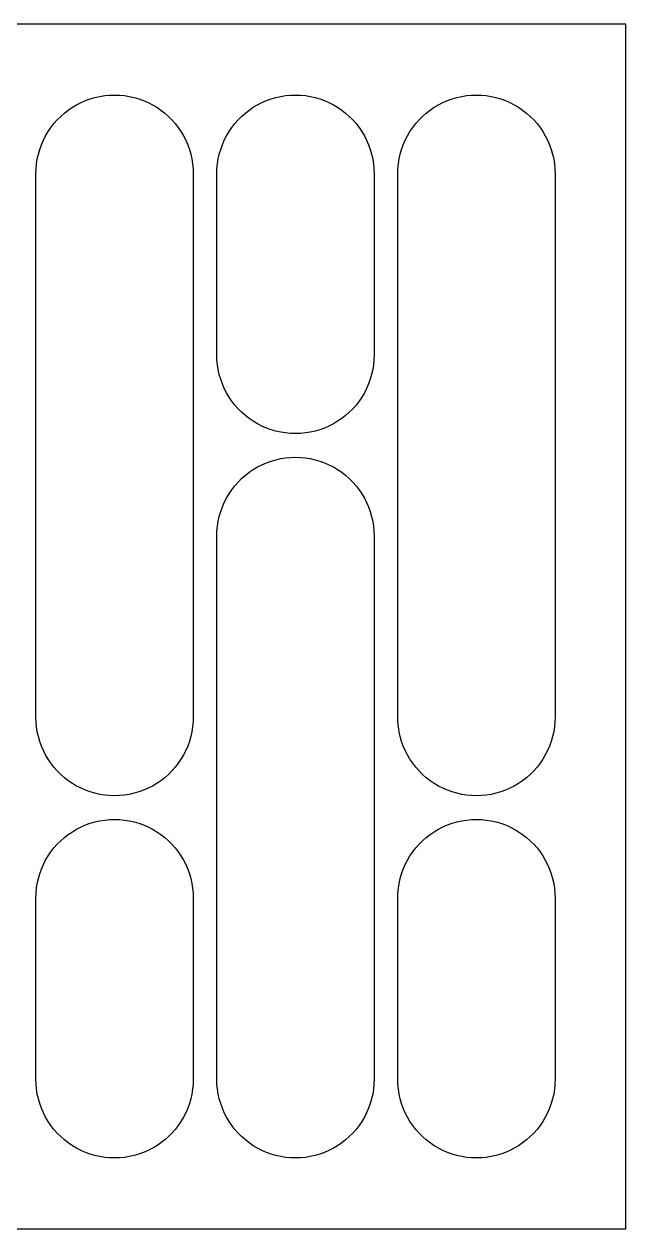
# Model space of a CAD drawing. Header units: metres. Extents: x 0 to 293, y 0 to 255.
# Drawn here: x 165.7 to 293.1, y 0 to 254.8 of the extents above; entities that cross this region are included whole.
import ezdxf

# ---------------------------------------------------------------- set-up
doc = ezdxf.new("R2010")
doc.units = ezdxf.units.M

msp = doc.modelspace()

# ---------------------------------------------------------------- linework, layer by layer
for p, q in [((293.1, 254.8), (0, 254.8)), ((293.1, 0), (293.1, 254.8)), ((181.73, 239.505), (182.763, 239.669)), ((182.763, 239.669), (183.805, 239.767)), ((183.805, 239.767), (184.85, 239.8)), ((184.85, 239.8), (185.895, 239.767)), ((185.895, 239.767), (186.937, 239.669)), ((186.937, 239.669), (187.97, 239.505)), ((220.03, 239.505), (221.063, 239.669)), ((221.063, 239.669), (222.105, 239.767)), ((222.105, 239.767), (223.15, 239.8)), ((223.15, 239.8), (224.195, 239.767)), ((224.195, 239.767), (225.237, 239.669)), ((225.237, 239.669), (226.27, 239.505)), ((258.33, 239.505), (259.363, 239.669)), ((259.363, 239.669), (260.405, 239.767)), ((260.405, 239.767), (261.45, 239.8)), ((261.45, 239.8), (262.495, 239.767)), ((262.495, 239.767), (263.537, 239.669)), ((263.537, 239.669), (264.57, 239.505)), ((175.063, 236.62), (175.928, 237.208)), ((175.928, 237.208), (176.829, 237.741)), ((176.829, 237.741), (177.761, 238.215)), ((177.761, 238.215), (178.721, 238.631)), ((178.721, 238.631), (179.705, 238.985)), ((179.705, 238.985), (180.709, 239.277)), ((180.709, 239.277), (181.73, 239.505)), ((187.97, 239.505), (188.991, 239.277)), ((188.991, 239.277), (189.995, 238.985)), ((189.995, 238.985), (190.979, 238.631)), ((190.979, 238.631), (191.939, 238.215)), ((191.939, 238.215), (192.871, 237.741)), ((192.871, 237.741), (193.772, 237.208)), ((193.772, 237.208), (194.637, 236.62)), ((213.363, 236.62), (214.228, 237.208)), ((214.228, 237.208), (215.129, 237.741)), ((215.129, 237.741), (216.061, 238.215)), ((216.061, 238.215), (217.021, 238.631)), ((217.021, 238.631), (218.005, 238.985)), ((218.005, 238.985), (219.009, 239.277)), ((219.009, 239.277), (220.03, 239.505)), ((226.27, 239.505), (227.291, 239.277)), ((227.291, 239.277), (228.295, 238.985)), ((228.295, 238.985), (229.279, 238.631)), ((229.279, 238.631), (230.239, 238.215)), ((230.239, 238.215), (231.171, 237.741)), ((231.171, 237.741), (232.072, 237.208)), ((232.072, 237.208), (232.937, 236.62)), ((251.663, 236.62), (252.528, 237.208)), ((252.528, 237.208), (253.429, 237.741)), ((253.429, 237.741), (254.361, 238.215)), ((254.361, 238.215), (255.321, 238.631)), ((255.321, 238.631), (256.305, 238.985)), ((256.305, 238.985), (257.309, 239.277)), ((257.309, 239.277), (258.33, 239.505)), ((264.57, 239.505), (265.591, 239.277)), ((265.591, 239.277), (266.595, 238.985)), ((266.595, 238.985), (267.579, 238.631)), ((267.579, 238.631), (268.539, 238.215)), ((268.539, 238.215), (269.471, 237.741)), ((269.471, 237.741), (270.372, 237.208)), ((270.372, 237.208), (271.237, 236.62)), ((172.021, 233.763), (172.713, 234.548)), ((172.713, 234.548), (173.452, 235.287)), ((173.452, 235.287), (174.237, 235.979)), ((174.237, 235.979), (175.063, 236.62)), ((194.637, 236.62), (195.463, 235.979)), ((195.463, 235.979), (196.248, 235.287)), ((196.248, 235.287), (196.987, 234.548)), ((196.987, 234.548), (197.679, 233.763)), ((210.321, 233.763), (211.013, 234.548)), ((211.013, 234.548), (211.752, 235.287)), ((211.752, 235.287), (212.537, 235.979)), ((212.537, 235.979), (213.363, 236.62)), ((232.937, 236.62), (233.763, 235.979)), ((233.763, 235.979), (234.548, 235.287)), ((234.548, 235.287), (235.287, 234.548)), ((235.287, 234.548), (235.979, 233.763)), ((248.621, 233.763), (249.313, 234.548)), ((249.313, 234.548), (250.052, 235.287)), ((250.052, 235.287), (250.837, 235.979)), ((250.837, 235.979), (251.663, 236.62)), ((271.237, 236.62), (272.063, 235.979)), ((272.063, 235.979), (272.848, 235.287)), ((272.848, 235.287), (273.587, 234.548)), ((273.587, 234.548), (274.279, 233.763)), ((170.259, 231.171), (170.792, 232.072)), ((170.792, 232.072), (171.38, 232.937)), ((171.38, 232.937), (172.021, 233.763)), ((197.679, 233.763), (198.32, 232.937)), ((198.32, 232.937), (198.908, 232.072)), ((198.908, 232.072), (199.441, 231.171)), ((208.559, 231.171), (209.092, 232.072)), ((209.092, 232.072), (209.68, 232.937)), ((209.68, 232.937), (210.321, 233.763)), ((235.979, 233.763), (236.62, 232.937)), ((236.62, 232.937), (237.208, 232.072)), ((237.208, 232.072), (237.741, 231.171)), ((246.859, 231.171), (247.392, 232.072)), ((247.392, 232.072), (247.98, 232.937)), ((247.98, 232.937), (248.621, 233.763)), ((274.279, 233.763), (274.92, 232.937)), ((274.92, 232.937), (275.508, 232.072)), ((275.508, 232.072), (276.04, 231.171)), ((169.369, 229.279), (169.785, 230.239)), ((169.785, 230.239), (170.259, 231.171)), ((199.441, 231.171), (199.915, 230.239)), ((199.915, 230.239), (200.331, 229.279)), ((207.669, 229.279), (208.085, 230.239)), ((208.085, 230.239), (208.559, 231.171)), ((237.741, 231.171), (238.215, 230.239)), ((238.215, 230.239), (238.631, 229.279)), ((245.969, 229.279), (246.385, 230.239)), ((246.385, 230.239), (246.859, 231.171)), ((276.04, 231.171), (276.515, 230.239)), ((276.515, 230.239), (276.931, 229.279)), ((168.495, 226.27), (168.723, 227.291)), ((168.723, 227.291), (169.015, 228.295)), ((169.015, 228.295), (169.369, 229.279)), ((200.331, 229.279), (200.685, 228.295)), ((200.685, 228.295), (200.977, 227.291)), ((200.977, 227.291), (201.205, 226.27)), ((206.795, 226.27), (207.023, 227.291)), ((207.023, 227.291), (207.315, 228.295)), ((207.315, 228.295), (207.669, 229.279)), ((238.631, 229.279), (238.985, 228.295)), ((238.985, 228.295), (239.277, 227.291)), ((239.277, 227.291), (239.505, 226.27)), ((245.095, 226.27), (245.323, 227.291)), ((245.323, 227.291), (245.615, 228.295)), ((245.615, 228.295), (245.969, 229.279)), ((276.931, 229.279), (277.285, 228.295)), ((277.285, 228.295), (277.577, 227.291)), ((277.577, 227.291), (277.805, 226.27)), ((168.233, 224.195), (168.331, 225.237)), ((168.331, 225.237), (168.495, 226.27)), ((201.205, 226.27), (201.369, 225.237)), ((201.369, 225.237), (201.467, 224.195)), ((206.533, 224.195), (206.631, 225.237)), ((206.631, 225.237), (206.795, 226.27)), ((239.505, 226.27), (239.669, 225.237)), ((239.669, 225.237), (239.767, 224.195)), ((244.833, 224.195), (244.931, 225.237)), ((244.931, 225.237), (245.095, 226.27)), ((277.805, 226.27), (277.969, 225.237)), ((277.969, 225.237), (278.067, 224.195)), ((168.2, 223.15), (168.233, 224.195)), ((168.2, 108.25), (168.2, 223.15)), ((201.467, 224.195), (201.5, 223.15)), ((201.5, 223.15), (201.5, 108.25)), ((206.5, 223.15), (206.533, 224.195)), ((206.5, 184.85), (206.5, 223.15)), ((239.767, 224.195), (239.8, 223.15)), ((239.8, 223.15), (239.8, 184.85)), ((244.8, 223.15), (244.833, 224.195)), ((244.8, 108.25), (244.8, 223.15)), ((278.067, 224.195), (278.1, 223.15)), ((278.1, 223.15), (278.1, 108.25)), ((206.533, 183.805), (206.5, 184.85)), ((206.631, 182.763), (206.533, 183.805)), ((239.767, 183.805), (239.669, 182.763)), ((239.8, 184.85), (239.767, 183.805)), ((206.795, 181.73), (206.631, 182.763)), ((207.023, 180.709), (206.795, 181.73)), ((239.505, 181.73), (239.277, 180.709)), ((239.669, 182.763), (239.505, 181.73)), ((207.315, 179.705), (207.023, 180.709)), ((207.669, 178.721), (207.315, 179.705)), ((208.085, 177.761), (207.669, 178.721)), ((238.631, 178.721), (238.215, 177.761)), ((238.985, 179.705), (238.631, 178.721)), ((239.277, 180.709), (238.985, 179.705)), ((208.559, 176.829), (208.085, 177.761)), ((209.092, 175.928), (208.559, 176.829)), ((209.68, 175.063), (209.092, 175.928)), ((237.208, 175.928), (236.62, 175.063)), ((237.741, 176.829), (237.208, 175.928)), ((238.215, 177.761), (237.741, 176.829)), ((210.321, 174.237), (209.68, 175.063)), ((211.013, 173.452), (210.321, 174.237)), ((211.752, 172.713), (211.013, 173.452)), ((235.287, 173.452), (234.548, 172.713)), ((235.979, 174.237), (235.287, 173.452)), ((236.62, 175.063), (235.979, 174.237)), ((212.537, 172.021), (211.752, 172.713)), ((213.363, 171.38), (212.537, 172.021)), ((214.228, 170.792), (213.363, 171.38)), ((215.129, 170.259), (214.228, 170.792)), ((232.072, 170.792), (231.171, 170.259)), ((232.937, 171.38), (232.072, 170.792)), ((233.763, 172.021), (232.937, 171.38)), ((234.548, 172.713), (233.763, 172.021)), ((216.061, 169.785), (215.129, 170.259)), ((217.021, 169.369), (216.061, 169.785)), ((218.005, 169.015), (217.021, 169.369)), ((219.009, 168.723), (218.005, 169.015)), ((220.03, 168.495), (219.009, 168.723)), ((221.063, 168.331), (220.03, 168.495)), ((222.105, 168.233), (221.063, 168.331)), ((223.15, 168.2), (222.105, 168.233)), ((224.195, 168.233), (223.15, 168.2)), ((225.237, 168.331), (224.195, 168.233)), ((226.27, 168.495), (225.237, 168.331)), ((227.291, 168.723), (226.27, 168.495)), ((228.295, 169.015), (227.291, 168.723)), ((229.279, 169.369), (228.295, 169.015)), ((230.239, 169.785), (229.279, 169.369)), ((231.171, 170.259), (230.239, 169.785)), ((221.063, 163.069), (222.105, 163.167)), ((222.105, 163.167), (223.15, 163.2)), ((223.15, 163.2), (224.195, 163.167)), ((224.195, 163.167), (225.237, 163.069)), ((213.363, 160.02), (214.228, 160.608)), ((214.228, 160.608), (215.129, 161.141)), ((215.129, 161.141), (216.061, 161.615)), ((216.061, 161.615), (217.021, 162.031)), ((217.021, 162.031), (218.005, 162.385)), ((218.005, 162.385), (219.009, 162.677)), ((219.009, 162.677), (220.03, 162.905)), ((220.03, 162.905), (221.063, 163.069)), ((225.237, 163.069), (226.27, 162.905)), ((226.27, 162.905), (227.291, 162.677)), ((227.291, 162.677), (228.295, 162.385)), ((228.295, 162.385), (229.279, 162.031)), ((229.279, 162.031), (230.239, 161.615)), ((230.239, 161.615), (231.171, 161.141)), ((231.171, 161.141), (232.072, 160.608)), ((232.072, 160.608), (232.937, 160.02)), ((211.013, 157.948), (211.752, 158.687)), ((211.752, 158.687), (212.537, 159.379)), ((212.537, 159.379), (213.363, 160.02)), ((232.937, 160.02), (233.763, 159.379)), ((233.763, 159.379), (234.548, 158.687)), ((234.548, 158.687), (235.287, 157.948)), ((208.559, 154.571), (209.092, 155.472)), ((209.092, 155.472), (209.68, 156.337)), ((209.68, 156.337), (210.321, 157.163)), ((210.321, 157.163), (211.013, 157.948)), ((235.287, 157.948), (235.979, 157.163)), ((235.979, 157.163), (236.62, 156.337)), ((236.62, 156.337), (237.208, 155.472)), ((237.208, 155.472), (237.741, 154.571)), ((207.669, 152.679), (208.085, 153.639)), ((208.085, 153.639), (208.559, 154.571)), ((237.741, 154.571), (238.215, 153.639)), ((238.215, 153.639), (238.631, 152.679)), ((206.795, 149.67), (207.023, 150.691)), ((207.023, 150.691), (207.315, 151.695)), ((207.315, 151.695), (207.669, 152.679)), ((238.631, 152.679), (238.985, 151.695)), ((238.985, 151.695), (239.277, 150.691)), ((239.277, 150.691), (239.505, 149.67)), ((206.533, 147.595), (206.631, 148.637)), ((206.631, 148.637), (206.795, 149.67)), ((239.505, 149.67), (239.669, 148.637)), ((239.669, 148.637), (239.767, 147.595)), ((206.5, 146.55), (206.533, 147.595)), ((206.5, 31.65), (206.5, 146.55)), ((239.767, 147.595), (239.8, 146.55)), ((239.8, 146.55), (239.8, 31.65)), ((168.233, 107.205), (168.2, 108.25)), ((168.331, 106.163), (168.233, 107.205)), ((201.467, 107.205), (201.369, 106.163)), ((201.5, 108.25), (201.467, 107.205)), ((244.833, 107.205), (244.8, 108.25)), ((244.931, 106.163), (244.833, 107.205)), ((278.067, 107.205), (277.969, 106.163)), ((278.1, 108.25), (278.067, 107.205)), ((168.495, 105.13), (168.331, 106.163)), ((168.723, 104.109), (168.495, 105.13)), ((201.205, 105.13), (200.977, 104.109)), ((201.369, 106.163), (201.205, 105.13)), ((245.095, 105.13), (244.931, 106.163)), ((245.323, 104.109), (245.095, 105.13)), ((277.805, 105.13), (277.577, 104.109)), ((277.969, 106.163), (277.805, 105.13)), ((169.015, 103.105), (168.723, 104.109)), ((169.369, 102.121), (169.015, 103.105)), ((169.785, 101.161), (169.369, 102.121)), ((200.331, 102.121), (199.915, 101.161)), ((200.685, 103.105), (200.331, 102.121)), ((200.977, 104.109), (200.685, 103.105)), ((245.615, 103.105), (245.323, 104.109)), ((245.969, 102.121), (245.615, 103.105)), ((246.385, 101.161), (245.969, 102.121)), ((276.931, 102.121), (276.515, 101.161)), ((277.285, 103.105), (276.931, 102.121)), ((277.577, 104.109), (277.285, 103.105)), ((170.259, 100.229), (169.785, 101.161)), ((170.792, 99.3285), (170.259, 100.229)), ((199.441, 100.229), (198.908, 99.3285)), ((199.915, 101.161), (199.441, 100.229)), ((246.859, 100.229), (246.385, 101.161)), ((247.392, 99.3285), (246.859, 100.229)), ((276.04, 100.229), (275.508, 99.3285)), ((276.515, 101.161), (276.04, 100.229)), ((171.38, 98.4634), (170.792, 99.3285)), ((172.021, 97.6369), (171.38, 98.4634)), ((172.713, 96.8523), (172.021, 97.6369)), ((173.452, 96.1127), (172.713, 96.8523)), ((196.987, 96.8523), (196.248, 96.1127)), ((197.679, 97.6369), (196.987, 96.8523)), ((198.32, 98.4634), (197.679, 97.6369)), ((198.908, 99.3285), (198.32, 98.4634)), ((247.98, 98.4634), (247.392, 99.3285)), ((248.621, 97.6369), (247.98, 98.4634)), ((249.313, 96.8523), (248.621, 97.6369)), ((250.052, 96.1127), (249.313, 96.8523)), ((273.587, 96.8523), (272.848, 96.1127)), ((274.279, 97.6369), (273.587, 96.8523)), ((274.92, 98.4634), (274.279, 97.6369)), ((275.508, 99.3285), (274.92, 98.4634)), ((174.237, 95.4209), (173.452, 96.1127)), ((175.063, 94.7799), (174.237, 95.4209)), ((175.928, 94.1919), (175.063, 94.7799)), ((194.637, 94.7799), (193.772, 94.1919)), ((195.463, 95.4209), (194.637, 94.7799)), ((196.248, 96.1127), (195.463, 95.4209)), ((250.837, 95.4209), (250.052, 96.1127)), ((251.663, 94.7799), (250.837, 95.4209)), ((252.528, 94.1919), (251.663, 94.7799)), ((271.237, 94.7799), (270.372, 94.1919)), ((272.063, 95.4209), (271.237, 94.7799)), ((272.848, 96.1127), (272.063, 95.4209)), ((176.829, 93.6595), (175.928, 94.1919)), ((177.761, 93.1846), (176.829, 93.6595)), ((178.721, 92.7692), (177.761, 93.1846)), ((179.705, 92.4149), (178.721, 92.7692)), ((180.709, 92.1231), (179.705, 92.4149)), ((181.73, 91.8949), (180.709, 92.1231)), ((182.763, 91.7313), (181.73, 91.8949)), ((183.805, 91.6329), (182.763, 91.7313)), ((186.937, 91.7313), (185.895, 91.6329)), ((187.97, 91.8949), (186.937, 91.7313)), ((188.991, 92.1231), (187.97, 91.8949)), ((189.995, 92.4149), (188.991, 92.1231)), ((190.979, 92.7692), (189.995, 92.4149)), ((191.939, 93.1846), (190.979, 92.7692)), ((192.871, 93.6595), (191.939, 93.1846)), ((193.772, 94.1919), (192.871, 93.6595)), ((253.429, 93.6595), (252.528, 94.1919)), ((254.361, 93.1846), (253.429, 93.6595)), ((255.321, 92.7692), (254.361, 93.1846)), ((256.305, 92.4149), (255.321, 92.7692)), ((257.309, 92.1231), (256.305, 92.4149)), ((258.33, 91.8949), (257.309, 92.1231)), ((259.363, 91.7313), (258.33, 91.8949)), ((260.405, 91.6329), (259.363, 91.7313)), ((263.537, 91.7313), (262.495, 91.6329)), ((264.57, 91.8949), (263.537, 91.7313)), ((265.591, 92.1231), (264.57, 91.8949)), ((266.595, 92.4149), (265.591, 92.1231)), ((267.579, 92.7692), (266.595, 92.4149)), ((268.539, 93.1846), (267.579, 92.7692)), ((269.471, 93.6595), (268.539, 93.1846)), ((270.372, 94.1919), (269.471, 93.6595)), ((184.85, 91.6), (183.805, 91.6329)), ((185.895, 91.6329), (184.85, 91.6)), ((261.45, 91.6), (260.405, 91.6329)), ((262.495, 91.6329), (261.45, 91.6)), ((175.928, 84.0081), (176.829, 84.5405)), ((176.829, 84.5405), (177.761, 85.0154)), ((177.761, 85.0154), (178.721, 85.4308)), ((178.721, 85.4308), (179.705, 85.7851)), ((179.705, 85.7851), (180.709, 86.0769)), ((180.709, 86.0769), (181.73, 86.3051)), ((181.73, 86.3051), (182.763, 86.4687)), ((182.763, 86.4687), (183.805, 86.5671)), ((183.805, 86.5671), (184.85, 86.6)), ((184.85, 86.6), (185.895, 86.5671)), ((185.895, 86.5671), (186.937, 86.4687)), ((186.937, 86.4687), (187.97, 86.3051)), ((187.97, 86.3051), (188.991, 86.0769)), ((188.991, 86.0769), (189.995, 85.7851)), ((189.995, 85.7851), (190.979, 85.4308)), ((190.979, 85.4308), (191.939, 85.0154)), ((191.939, 85.0154), (192.871, 84.5405)), ((192.871, 84.5405), (193.772, 84.0081)), ((252.528, 84.0081), (253.429, 84.5405)), ((253.429, 84.5405), (254.361, 85.0154)), ((254.361, 85.0154), (255.321, 85.4308)), ((255.321, 85.4308), (256.305, 85.7851)), ((256.305, 85.7851), (257.309, 86.0769)), ((257.309, 86.0769), (258.33, 86.3051)), ((258.33, 86.3051), (259.363, 86.4687)), ((259.363, 86.4687), (260.405, 86.5671)), ((260.405, 86.5671), (261.45, 86.6)), ((261.45, 86.6), (262.495, 86.5671)), ((262.495, 86.5671), (263.537, 86.4687)), ((263.537, 86.4687), (264.57, 86.3051)), ((264.57, 86.3051), (265.591, 86.0769)), ((265.591, 86.0769), (266.595, 85.7851)), ((266.595, 85.7851), (267.579, 85.4308)), ((267.579, 85.4308), (268.539, 85.0154)), ((268.539, 85.0154), (269.471, 84.5405)), ((269.471, 84.5405), (270.372, 84.0081)), ((172.713, 81.3477), (173.452, 82.0873)), ((173.452, 82.0873), (174.237, 82.779)), ((174.237, 82.779), (175.063, 83.4201)), ((175.063, 83.4201), (175.928, 84.0081)), ((193.772, 84.0081), (194.637, 83.4201)), ((194.637, 83.4201), (195.463, 82.779)), ((195.463, 82.779), (196.248, 82.0873)), ((196.248, 82.0873), (196.987, 81.3477)), ((249.313, 81.3477), (250.052, 82.0873)), ((250.052, 82.0873), (250.837, 82.779)), ((250.837, 82.779), (251.663, 83.4201)), ((251.663, 83.4201), (252.528, 84.0081)), ((270.372, 84.0081), (271.237, 83.4201)), ((271.237, 83.4201), (272.063, 82.779)), ((272.063, 82.779), (272.848, 82.0873)), ((272.848, 82.0873), (273.587, 81.3477)), ((170.792, 78.8715), (171.38, 79.7366)), ((171.38, 79.7366), (172.021, 80.5631)), ((172.021, 80.5631), (172.713, 81.3477)), ((196.987, 81.3477), (197.679, 80.5631)), ((197.679, 80.5631), (198.32, 79.7366)), ((198.32, 79.7366), (198.908, 78.8715)), ((247.392, 78.8715), (247.98, 79.7366)), ((247.98, 79.7366), (248.621, 80.5631)), ((248.621, 80.5631), (249.313, 81.3477)), ((273.587, 81.3477), (274.279, 80.5631)), ((274.279, 80.5631), (274.92, 79.7366)), ((274.92, 79.7366), (275.508, 78.8715)), ((169.369, 76.0793), (169.785, 77.0392)), ((169.785, 77.0392), (170.259, 77.9712)), ((170.259, 77.9712), (170.792, 78.8715)), ((198.908, 78.8715), (199.441, 77.9712)), ((199.441, 77.9712), (199.915, 77.0392)), ((199.915, 77.0392), (200.331, 76.0793)), ((245.969, 76.0793), (246.385, 77.0392)), ((246.385, 77.0392), (246.859, 77.9712)), ((246.859, 77.9712), (247.392, 78.8715)), ((275.508, 78.8715), (276.04, 77.9712)), ((276.04, 77.9712), (276.515, 77.0392)), ((276.515, 77.0392), (276.931, 76.0793)), ((168.495, 73.0699), (168.723, 74.0907)), ((168.723, 74.0907), (169.015, 75.0951)), ((169.015, 75.0951), (169.369, 76.0793)), ((200.331, 76.0793), (200.685, 75.0951)), ((200.685, 75.0951), (200.977, 74.0907)), ((200.977, 74.0907), (201.205, 73.0699)), ((245.095, 73.0699), (245.323, 74.0907)), ((245.323, 74.0907), (245.615, 75.0951)), ((245.615, 75.0951), (245.969, 76.0793)), ((276.931, 76.0793), (277.285, 75.0951)), ((277.285, 75.0951), (277.577, 74.0907)), ((277.577, 74.0907), (277.805, 73.0699)), ((168.233, 70.9955), (168.331, 72.0368)), ((168.331, 72.0368), (168.495, 73.0699)), ((201.205, 73.0699), (201.369, 72.0368)), ((201.369, 72.0368), (201.467, 70.9955)), ((244.833, 70.9955), (244.931, 72.0368)), ((244.931, 72.0368), (245.095, 73.0699)), ((277.805, 73.0699), (277.969, 72.0368)), ((277.969, 72.0368), (278.067, 70.9955)), ((168.2, 69.95), (168.233, 70.9955)), ((168.2, 31.65), (168.2, 69.95)), ((201.467, 70.9955), (201.5, 69.95)), ((201.5, 69.95), (201.5, 31.65)), ((244.8, 69.95), (244.833, 70.9955)), ((244.8, 31.65), (244.8, 69.95)), ((278.067, 70.9955), (278.1, 69.95)), ((278.1, 69.95), (278.1, 31.65)), ((168.233, 30.6045), (168.2, 31.65)), ((168.331, 29.5632), (168.233, 30.6045)), ((201.467, 30.6045), (201.369, 29.5632)), ((201.5, 31.65), (201.467, 30.6045)), ((206.533, 30.6045), (206.5, 31.65)), ((206.631, 29.5632), (206.533, 30.6045)), ((239.767, 30.6045), (239.669, 29.5632)), ((239.8, 31.65), (239.767, 30.6045)), ((244.833, 30.6045), (244.8, 31.65)), ((244.931, 29.5632), (244.833, 30.6045)), ((278.067, 30.6045), (277.969, 29.5632)), ((278.1, 31.65), (278.067, 30.6045)), ((168.495, 28.5301), (168.331, 29.5632)), ((168.723, 27.5093), (168.495, 28.5301)), ((201.205, 28.5301), (200.977, 27.5093)), ((201.369, 29.5632), (201.205, 28.5301)), ((206.795, 28.5301), (206.631, 29.5632)), ((207.023, 27.5093), (206.795, 28.5301)), ((239.505, 28.5301), (239.277, 27.5093)), ((239.669, 29.5632), (239.505, 28.5301)), ((245.095, 28.5301), (244.931, 29.5632)), ((245.323, 27.5093), (245.095, 28.5301)), ((277.805, 28.5301), (277.577, 27.5093)), ((277.969, 29.5632), (277.805, 28.5301)), ((169.015, 26.5049), (168.723, 27.5093)), ((169.369, 25.5207), (169.015, 26.5049)), ((169.785, 24.5608), (169.369, 25.5207)), ((200.331, 25.5207), (199.915, 24.5608)), ((200.685, 26.5049), (200.331, 25.5207)), ((200.977, 27.5093), (200.685, 26.5049)), ((207.315, 26.5049), (207.023, 27.5093)), ((207.669, 25.5207), (207.315, 26.5049)), ((208.085, 24.5608), (207.669, 25.5207)), ((238.631, 25.5207), (238.215, 24.5608)), ((238.985, 26.5049), (238.631, 25.5207)), ((239.277, 27.5093), (238.985, 26.5049)), ((245.615, 26.5049), (245.323, 27.5093)), ((245.969, 25.5207), (245.615, 26.5049)), ((246.385, 24.5608), (245.969, 25.5207)), ((276.931, 25.5207), (276.515, 24.5608)), ((277.285, 26.5049), (276.931, 25.5207)), ((277.577, 27.5093), (277.285, 26.5049)), ((170.259, 23.6288), (169.785, 24.5608)), ((170.792, 22.7285), (170.259, 23.6288)), ((199.441, 23.6288), (198.908, 22.7285)), ((199.915, 24.5608), (199.441, 23.6288)), ((208.559, 23.6288), (208.085, 24.5608)), ((209.092, 22.7285), (208.559, 23.6288)), ((237.741, 23.6288), (237.208, 22.7285)), ((238.215, 24.5608), (237.741, 23.6288)), ((246.859, 23.6288), (246.385, 24.5608)), ((247.392, 22.7285), (246.859, 23.6288)), ((276.04, 23.6288), (275.508, 22.7285)), ((276.515, 24.5608), (276.04, 23.6288)), ((171.38, 21.8634), (170.792, 22.7285)), ((172.021, 21.0369), (171.38, 21.8634)), ((172.713, 20.2523), (172.021, 21.0369)), ((197.679, 21.0369), (196.987, 20.2523)), ((198.32, 21.8634), (197.679, 21.0369)), ((198.908, 22.7285), (198.32, 21.8634)), ((209.68, 21.8634), (209.092, 22.7285)), ((210.321, 21.0369), (209.68, 21.8634)), ((211.013, 20.2523), (210.321, 21.0369)), ((235.979, 21.0369), (235.287, 20.2523)), ((236.62, 21.8634), (235.979, 21.0369)), ((237.208, 22.7285), (236.62, 21.8634)), ((247.98, 21.8634), (247.392, 22.7285)), ((248.621, 21.0369), (247.98, 21.8634)), ((249.313, 20.2523), (248.621, 21.0369)), ((274.279, 21.0369), (273.587, 20.2523)), ((274.92, 21.8634), (274.279, 21.0369)), ((275.508, 22.7285), (274.92, 21.8634)), ((173.452, 19.5127), (172.713, 20.2523)), ((174.237, 18.821), (173.452, 19.5127)), ((175.063, 18.1799), (174.237, 18.821)), ((175.928, 17.5919), (175.063, 18.1799)), ((194.637, 18.1799), (193.772, 17.5919)), ((195.463, 18.821), (194.637, 18.1799)), ((196.248, 19.5127), (195.463, 18.821)), ((196.987, 20.2523), (196.248, 19.5127)), ((211.752, 19.5127), (211.013, 20.2523)), ((212.537, 18.821), (211.752, 19.5127)), ((213.363, 18.1799), (212.537, 18.821)), ((214.228, 17.5919), (213.363, 18.1799)), ((232.937, 18.1799), (232.072, 17.5919)), ((233.763, 18.821), (232.937, 18.1799)), ((234.548, 19.5127), (233.763, 18.821)), ((235.287, 20.2523), (234.548, 19.5127)), ((250.052, 19.5127), (249.313, 20.2523)), ((250.837, 18.821), (250.052, 19.5127)), ((251.663, 18.1799), (250.837, 18.821)), ((252.528, 17.5919), (251.663, 18.1799)), ((271.237, 18.1799), (270.372, 17.5919)), ((272.063, 18.821), (271.237, 18.1799)), ((272.848, 19.5127), (272.063, 18.821)), ((273.587, 20.2523), (272.848, 19.5127)), ((176.829, 17.0595), (175.928, 17.5919)), ((177.761, 16.5846), (176.829, 17.0595)), ((178.721, 16.1692), (177.761, 16.5846)), ((179.705, 15.8149), (178.721, 16.1692)), ((180.709, 15.5231), (179.705, 15.8149)), ((181.73, 15.2949), (180.709, 15.5231)), ((182.763, 15.1313), (181.73, 15.2949)), ((187.97, 15.2949), (186.937, 15.1313)), ((188.991, 15.5231), (187.97, 15.2949)), ((189.995, 15.8149), (188.991, 15.5231)), ((190.979, 16.1692), (189.995, 15.8149)), ((191.939, 16.5846), (190.979, 16.1692)), ((192.871, 17.0595), (191.939, 16.5846)), ((193.772, 17.5919), (192.871, 17.0595)), ((215.129, 17.0595), (214.228, 17.5919)), ((216.061, 16.5846), (215.129, 17.0595)), ((217.021, 16.1692), (216.061, 16.5846)), ((218.005, 15.8149), (217.021, 16.1692)), ((219.009, 15.5231), (218.005, 15.8149)), ((220.03, 15.2949), (219.009, 15.5231)), ((221.063, 15.1313), (220.03, 15.2949)), ((226.27, 15.2949), (225.237, 15.1313)), ((227.291, 15.5231), (226.27, 15.2949)), ((228.295, 15.8149), (227.291, 15.5231)), ((229.279, 16.1692), (228.295, 15.8149)), ((230.239, 16.5846), (229.279, 16.1692)), ((231.171, 17.0595), (230.239, 16.5846)), ((232.072, 17.5919), (231.171, 17.0595)), ((253.429, 17.0595), (252.528, 17.5919)), ((254.361, 16.5846), (253.429, 17.0595)), ((255.321, 16.1692), (254.361, 16.5846)), ((256.305, 15.8149), (255.321, 16.1692)), ((257.309, 15.5231), (256.305, 15.8149)), ((258.33, 15.2949), (257.309, 15.5231)), ((259.363, 15.1313), (258.33, 15.2949)), ((264.57, 15.2949), (263.537, 15.1313)), ((265.591, 15.5231), (264.57, 15.2949)), ((266.595, 15.8149), (265.591, 15.5231)), ((267.579, 16.1692), (266.595, 15.8149)), ((268.539, 16.5846), (267.579, 16.1692)), ((269.471, 17.0595), (268.539, 16.5846)), ((270.372, 17.5919), (269.471, 17.0595)), ((183.805, 15.0329), (182.763, 15.1313)), ((184.85, 15), (183.805, 15.0329)), ((185.895, 15.0329), (184.85, 15)), ((186.937, 15.1313), (185.895, 15.0329)), ((222.105, 15.0329), (221.063, 15.1313)), ((223.15, 15), (222.105, 15.0329)), ((224.195, 15.0329), (223.15, 15)), ((225.237, 15.1313), (224.195, 15.0329)), ((260.405, 15.0329), (259.363, 15.1313)), ((261.45, 15), (260.405, 15.0329)), ((262.495, 15.0329), (261.45, 15)), ((263.537, 15.1313), (262.495, 15.0329)), ((0, 0), (293.1, 0))]:
    msp.add_line(p, q)

doc.saveas('drawing.dxf')
